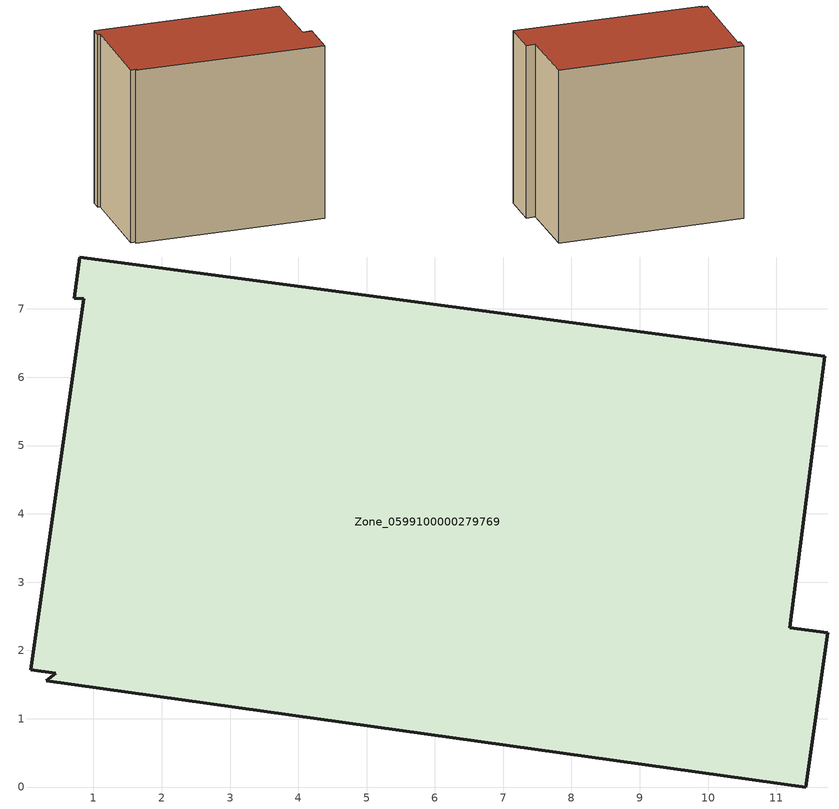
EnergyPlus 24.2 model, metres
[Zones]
Zone_0599100000279769
 floor ground (C_G): 0.31,1.56 0.45,1.67 0.09,1.72 0.86,7.15 0.72,7.16 0.8,7.76 11.71,6.31 11.2,2.33 11.75,2.26 11.43,0 z0
 wall outside (C_F): 11.43,0 11.75,2.26 11.2,2.33 11.71,6.31 0.8,7.76 0.72,7.16 0.86,7.15 0.09,1.72 0.45,1.67 0.31,1.56 11.43,0 z0:10.55
 roof outside (C_R): 0.45,1.67 0.31,1.56 11.43,0 11.75,2.26 11.2,2.33 11.71,6.31 0.8,7.76 0.72,7.16 0.86,7.15 0.09,1.72 z10.55
[BUILDING]
Pand.0599100000279769: North Axis=0; Terrain=City; Loads Convergence Tolerance Value=0.04; Temperature Convergence Tolerance Value=0.4; Solar Distribution=FullExterior; Maximum Number of Warmup Days=25; Minimum Number of Warmup Days=1
[Site:Location]
Rotterdam.The.Hague.AP_ZH_NLD Design_Conditions: Latitude=51.96; Longitude=4.45; Time Zone=1; Elevation=-4.5
[SITE:GROUNDTEMPERATURE:BUILDINGSURFACE]
18, 18, 18, 18, 18, 18, 18, 18, 18, 18, 18, 18
[MATERIAL] Thermal Absorptance=0.9; Solar Absorptance=0.7; Visible Absorptance=0.7
Name | Roughness | Thickness | Conductivity | Density | Specific Heat
G.TC.1946 | MediumSmooth | 0.15 | 1 | 540 | 1210
F.TC.1946 | Rough | 0.3 | 0.857143 | 1920 | 840
R.TC.1946 | MediumRough | 0.2 | 0.909091 | 1500 | 1000
[CONSTRUCTION]
C_G: G.TC.1946
C_F: F.TC.1946
C_R: R.TC.1946
[ZONE]
Zone_0599100000279769: Type=1; Multiplier=1; Ceiling Height=Autocalculate; Volume=Autocalculate; Floor Area=autocalculate; Part of Total Floor Area=Yes
[ZONEINFILTRATION:DESIGNFLOWRATE]
Infil_Zone_0599100000279769: Zone or ZoneList or Space or SpaceList=Zone_0599100000279769; Schedule=AlwaysOn; Design Flow Rate Calculation Method=Flow/Area; Flow Rate per Floor Area=0.003; Constant Term Coefficient=1; Temperature Term Coefficient=0; Velocity Term Coefficient=0; Velocity Squared Term Coefficient=0
[HVACTEMPLATE:ZONE:IDEALLOADSAIRSYSTEM]
Zone_0599100000279769: Maximum Heating Supply Air Temperature=50; Minimum Cooling Supply Air Temperature=13; Maximum Heating Supply Air Humidity Ratio=0.0156; Minimum Cooling Supply Air Humidity Ratio=0.0077; Heating Limit=NoLimit; Cooling Limit=NoLimit; Dehumidification Control Type=ConstantSensibleHeatRatio; Cooling Sensible Heat Ratio=0.7; Dehumidification Setpoint=60; Humidification Control Type=None; Humidification Setpoint=30; Outdoor Air Method=None; Outdoor Air Flow Rate per Person=0.00944; Outdoor Air Flow Rate per Zone Floor Area=0; Outdoor Air Flow Rate per Zone=0; Demand Controlled Ventilation Type=None; Outdoor Air Economizer Type=NoEconomizer; Heat Recovery Type=None; Sensible Heat Recovery Effectiveness=0.7; Latent Heat Recovery Effectiveness=0.65
[ZONECONTROL:THERMOSTAT]
ThermostatControl_Zone_0599100000279769: Zone or ZoneList=Zone_0599100000279769; Control Type Schedule=DualSetpointControlType; Control 1=Thermostat_Zone_0599100000279769; Temperature Difference Between Cutout And Setpoint=0
[THERMOSTATSETPOINT:DUALSETPOINT]
Thermostat_Zone_0599100000279769: Heating Setpoint Temperature Schedule=HeatingSetpoint_Zone_0599100000279769; Cooling Setpoint Temperature Schedule=CoolingSetpoint_Zone_0599100000279769
[SCHEDULE:COMPACT]
HeatingSetpoint_Zone_0599100000279769: Through: 12/31, For: AllDays, Until: 24:00, 21
CoolingSetpoint_Zone_0599100000279769: Through: 12/31, For: AllDays, Until: 24:00, 24
DualSetpointControlType: Through: 12/31, For: AllDays, Until: 24:00, 4
AlwaysOn: Through: 12/31, For: AllDays, Until: 24:00, 1
